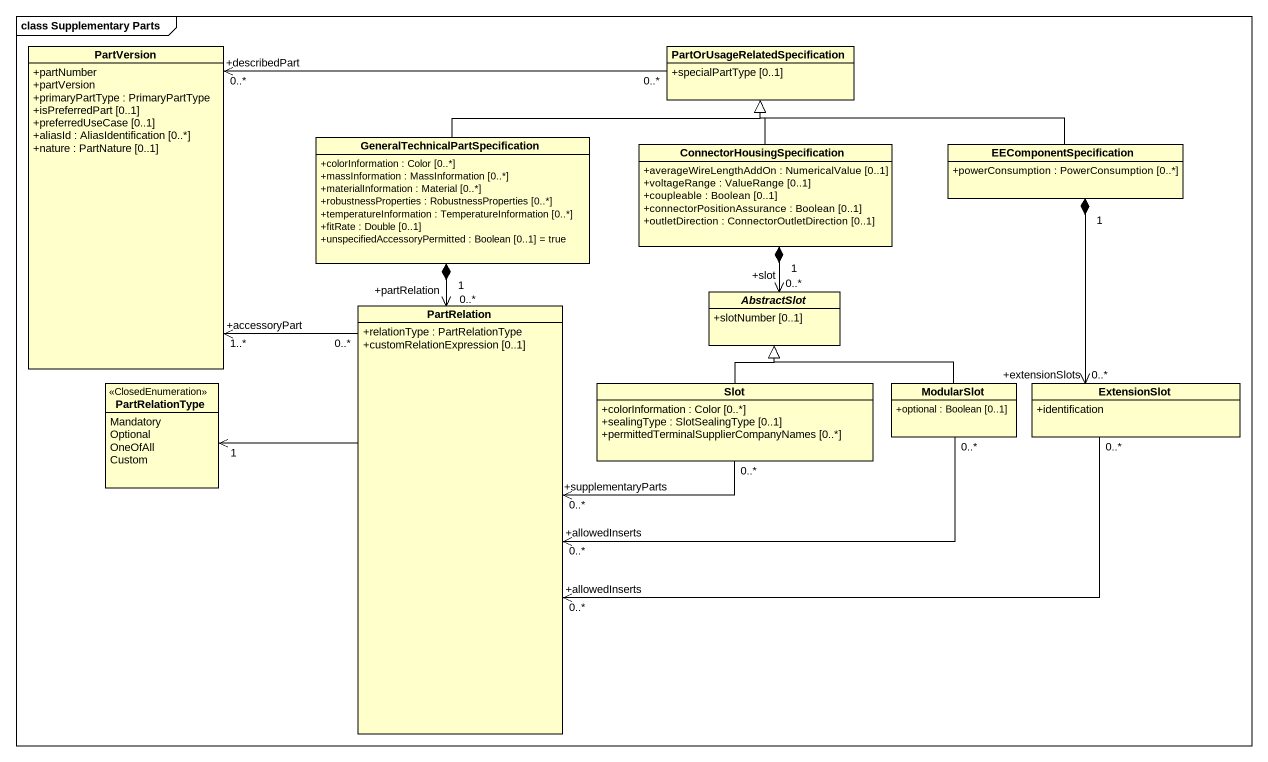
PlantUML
@startuml
mainframe class Supplementary Parts
hide circle
hide empty members
skinparam classAttributeIconSize 0
class PartVersion {
  +partNumber
  +partVersion
  +primaryPartType : PrimaryPartType
  +isPreferredPart [0..1]
  +preferredUseCase [0..1]
  +aliasId : AliasIdentification [0..*]
  +nature : PartNature [0..1]
}
class "PartOrUsageRelatedSpecification" as PartOrUsageRelatedSpecificat {
  +specialPartType [0..1]
}
class "GeneralTechnicalPartSpecification" as GeneralTechnicalPartSpecific {
  +colorInformation : Color [0..*]
  +massInformation : MassInformation [0..*]
  +materialInformation : Material [0..*]
  +robustnessProperties : RobustnessProperties [0..*]
  +temperatureInformation : TemperatureInformation [0..*]
  +fitRate : Double [0..1]
  +unspecifiedAccessoryPermitted : Boolean [0..1] = true
}
class "ConnectorHousingSpecification" as ConnectorHousingSpecificatio {
  +averageWireLengthAddOn : NumericalValue [0..1]
  +voltageRange : ValueRange [0..1]
  +coupleable : Boolean [0..1]
  +connectorPositionAssurance : Boolean [0..1]
  +outletDirection : ConnectorOutletDirection [0..1]
}
class EEComponentSpecification {
  +powerConsumption : PowerConsumption [0..*]
}
class PartRelation {
  +relationType : PartRelationType
  +customRelationExpression [0..1]
}
abstract class AbstractSlot {
  +slotNumber [0..1]
}
enum PartRelationType <<ClosedEnumeration>> {
  Mandatory
  Optional
  OneOfAll
  Custom
}
class Slot {
  +colorInformation : Color [0..*]
  +sealingType : SlotSealingType [0..1]
  +permittedTerminalSupplierCompanyNames [0..*]
}
class ModularSlot {
  +optional : Boolean [0..1]
}
class ExtensionSlot {
  +identification
}
PartOrUsageRelatedSpecificat "0..*" -left-> "+describedPart\n0..*" PartVersion
GeneralTechnicalPartSpecific -right-|> PartOrUsageRelatedSpecificat
GeneralTechnicalPartSpecific "1" *--> "+partRelation\n0..*" PartRelation
ConnectorHousingSpecificatio -up-|> PartOrUsageRelatedSpecificat
ConnectorHousingSpecificatio "1" *--> "+slot\n0..*" AbstractSlot
EEComponentSpecification -left-|> PartOrUsageRelatedSpecificat
EEComponentSpecification "1" *--> "+extensionSlots\n0..*" ExtensionSlot
PartRelation "0..*" -up-> "+accessoryPart\n1..*" PartVersion
PartRelation -left-> "1" PartRelationType
Slot "0..*" -left-> "+supplementaryParts\n0..*" PartRelation
Slot -up-|> AbstractSlot
ModularSlot "0..*" -left-> "+allowedInserts\n0..*" PartRelation
ModularSlot -left-|> AbstractSlot
ExtensionSlot "0..*" -left-> "+allowedInserts\n0..*" PartRelation
@enduml
